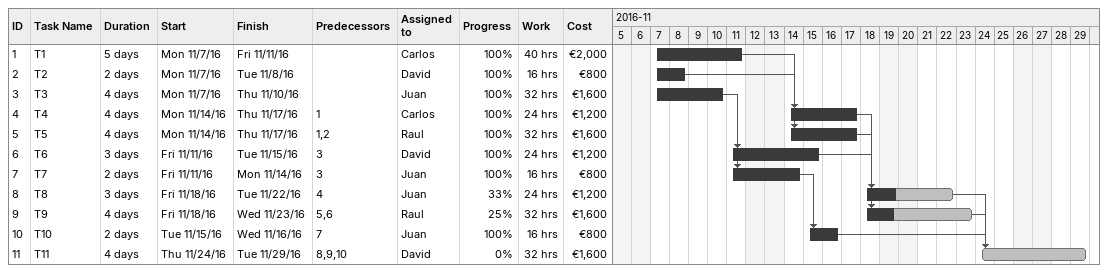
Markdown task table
| ID | Task | Duration | Start | Finish | Predecessors | Resources | % complete | Work (h) | Cost (€) |
|---|---|---|---|---|---|---|---|---|---|
| 1 | T1 | 5d | 2016-11-07 | 2016-11-11 |  | Carlos | 100 | 40 | 2000 |
| 2 | T2 | 2d | 2016-11-07 | 2016-11-08 |  | David | 100 | 16 | 800 |
| 3 | T3 | 4d | 2016-11-07 | 2016-11-10 |  | Juan | 100 | 32 | 1600 |
| 4 | T4 | 4d | 2016-11-14 | 2016-11-17 | 1 | Carlos | 100 | 24 | 1200 |
| 5 | T5 | 4d | 2016-11-14 | 2016-11-17 | 1, 2 | Raul | 100 | 32 | 1600 |
| 6 | T6 | 3d | 2016-11-11 | 2016-11-15 | 3 | David | 100 | 24 | 1200 |
| 7 | T7 | 2d | 2016-11-11 | 2016-11-14 | 3 | Juan | 100 | 16 | 800 |
| 8 | T8 | 3d | 2016-11-18 | 2016-11-22 | 4 | Juan | 33 | 24 | 1200 |
| 9 | T9 | 4d | 2016-11-18 | 2016-11-23 | 5, 6 | Raul | 25 | 32 | 1600 |
| 10 | T10 | 2d | 2016-11-15 | 2016-11-16 | 7 | Juan | 100 | 16 | 800 |
| 11 | T11 | 4d | 2016-11-24 | 2016-11-29 | 8, 9, 10 | David | 0 | 32 | 1600 |
